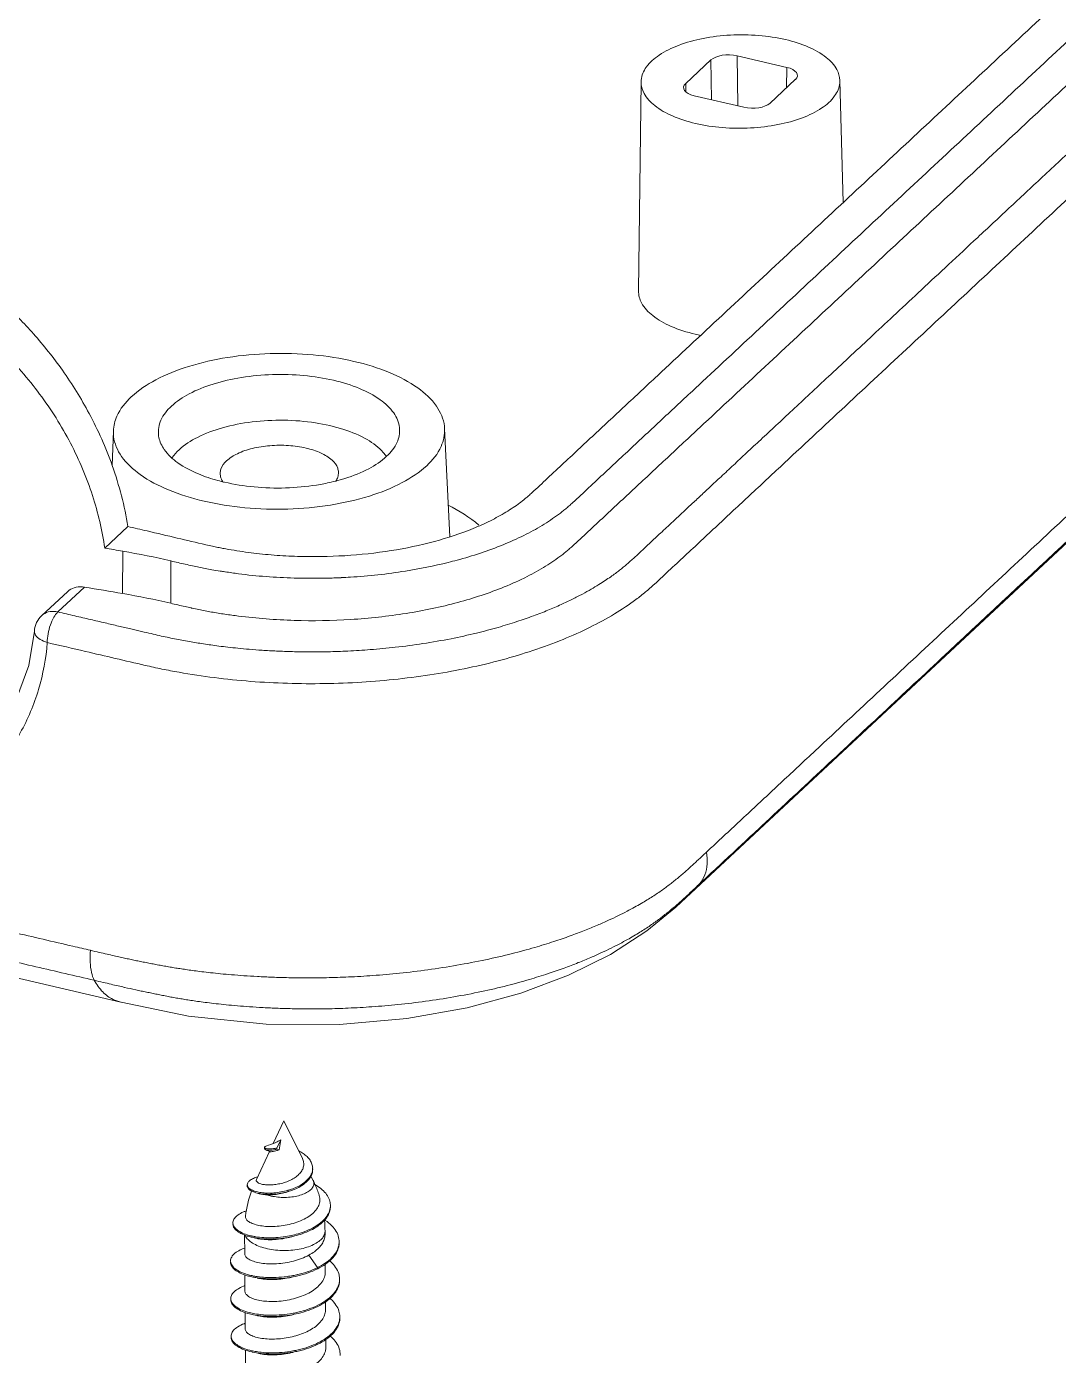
# Model space of a CAD drawing. Header units: millimetres. Extents: x 2243 to 2552, y 611 to 826.
# Drawn here: x 2412.88 to 2427.7, y 632.12 to 651.2 of the extents above; entities that cross this region are included whole.
import ezdxf

# ---------------------------------------------------------------- set-up
doc = ezdxf.new("R2010")
doc.units = ezdxf.units.MM
doc.layers.add('from', color=7, linetype='Continuous', lineweight=13)

# ---------------------------------------------------------------- blocks, each defined once
blk = doc.blocks.new('*u38')
at = {"color": 7, "linetype": 'Continuous'}
for p, q in [((7.984, 44.477), (7.967, 45.535)), ((7.967, 45.535), (9.017, 45.29)), ((6.882, 44.95), (7.414, 45.447)), ((7.427, 44.606), (7.414, 45.447)), ((9.009, 44.855), (9.017, 45.29)), ((5.884, 40.572), (5.94, 44.985)), ((6.887, 44.778), (6.882, 44.95)), ((9.198, 45.031), (8.665, 44.535)), ((10.209, 42.436), (10.139, 45.015)), ((8.112, 44.447), (7.062, 44.691)), ((24.932, 44.572), (6.99, 27.851)), ((-84.066, 43.949), (-5.052, 25.55)), ((-5.234, 36.881), (-5.211, 37.61)), ((1.895, 35.377), (1.788, 37.661)), ((-4.904, 35.593), (-5.392, 35.137)), ((-5.009, 35.072), (-5.014, 34.178)), ((-3.994, 34.867), (-3.998, 33.973)), ((-5.821, 34.314), (-6.384, 33.79)), ((-6.182, 34.217), (-6.721, 33.714)), ((-6.879, 33.387), (-6.879, 33.387)), ((7.175, 28.047), (6.992, 27.852)), ((-4.974, 25.86), (-4.98, 25.862)), ((-5.052, 25.55), (-5.048, 25.549)), ((-1.831, 22.566), (-1.606, 23.042)), ((-1.216, 22.246), (-1.606, 23.042)), ((-2.016, 22.482), (-2.016, 22.455)), ((-1.828, 22.568), (-1.836, 22.564)), ((-1.674, 22.644), (-1.759, 22.468)), ((-1.759, 22.468), (-1.759, 22.442)), ((-1.71, 22.432), (-1.674, 22.644)), ((-2.189, 21.807), (-1.911, 22.395)), ((-1.996, 22.436), (-1.959, 22.419)), ((-1.959, 22.419), (-1.908, 22.393)), ((-1.759, 22.442), (-1.71, 22.432)), ((-2.381, 21.693), (-2.381, 21.667)), ((-0.99, 21.786), (-1.035, 21.877)), ((-2.436, 20.238), (-2.438, 20.632)), ((-0.738, 20.646), (-0.739, 20.71)), ((-1.079, 20.207), (-0.898, 19.942)), ((-0.898, 19.942), (-0.898, 19.916)), ((-0.733, 19.854), (-0.734, 20.012)), ((-2.43, 19.444), (-2.432, 19.791)), ((-0.727, 19.059), (-0.728, 19.22)), ((-2.424, 18.65), (-2.427, 18.997)), ((-0.721, 18.265), (-0.722, 18.427)), ((-2.418, 17.855), (-2.421, 18.202))]:
    blk.add_line(p, q, dxfattribs=at)
for points in [[(-6.879, 33.387), (-6.997, 32.66), (-7.305, 31.82), (-7.782, 31.073), (-8.172, 30.653)], [(-5.048, 25.549), (-3.621, 25.254), (-1.98, 25.081), (-0.431, 25.076), (0.993, 25.203), (2.267, 25.431), (3.399, 25.739), (4.406, 26.116), (5.293, 26.553), (6.064, 27.053), (6.671, 27.555), (6.99, 27.851)], [(-1.836, 22.564), (-1.886, 22.543), (-1.931, 22.527), (-1.967, 22.516)]]:
    blk.add_lwpolyline(points, dxfattribs=at)
for centre, radius, start, end in [((7.926, 43.283), 3.725, 256.8988, 258.8196), ((-1.949, 40.471), 4.046, 254.9129, 256.9217), ((-1.529, 40.518), 4.092, 283.0342, 285.7379), ((-24.234, -77.104), 113.812, 80.27506, 80.4709), ((-7.897, 18.149), 17.168, 76.8584, 80.3139), ((-1.121, 46.056), 11.55, 260.8736, 261.352), ((-26.95, -94.01), 130.052, 80.28922, 80.65002), ((-0.999, 47.35), 12.851, 271.3068, 272.6917), ((0.541, 40.475), 6.648, 292.8862, 295.0962), ((-7.902, 17.254), 17.169, 76.859, 80.3154), ((-6.381, 33.348), 0.5, 132.961, 175.536), ((-0.364, 35.67), 10.717, 311.6831, 312.8965), ((-0.185, 46.933), 21.61, 257.1955, 257.8363), ((-1.279, 22.04), 0.279, 351.8595, 0.4311), ((-1.958, 21.143), 0.745, 106.2346, 109.1455), ((-3.152, 20.727), 2.407, 23.8739, 26.1059), ((-3.191, 20.71), 2.45, 18.0808, 23.8655), ((0.056, 20.72), 2.495, 160.3247, 172.8195), ((-2.016, 22.195), 0.671, 253.7593, 254.783), ((-1.997, 22.267), 0.745, 254.8389, 258.7855), ((-1.905, 22.905), 1.385, 285.8868, 286.8939), ((-0.977, 21.257), 0.352, 356.0522, 0.3286), ((-3.263, 20.692), 2.525, 0.4166, 5.5769), ((-1.98, 21.999), 1.422, 257.3012, 260.3257), ((-1.955, 22.141), 1.566, 260.2829, 260.7216), ((-1.885, 22.651), 2.076, 282.2385, 283.8857), ((-0.833, 20.491), 0.393, 356.5174, 0.3551), ((-1.586, 21.333), 1.552, 295.9567, 296.3258), ((-1.85, 22.095), 2.36, 280.5308, 283.0021), ((-1.841, 22.054), 2.318, 283.009, 283.1653), ((-1.572, 21.279), 1.521, 296.3252, 296.823), ((-0.821, 19.7), 0.389, 352.7841, 0.4833), ((-1.927, 20.617), 1.675, 257.9521, 261.9877), ((-1.843, 21.293), 2.353, 280.5065, 282.9896), ((-0.803, 18.905), 0.377, 356.5333, 0.504), ((-1.947, 19.694), 1.543, 257.3736, 257.8734), ((-1.92, 19.826), 1.678, 257.9255, 261.9464), ((-1.851, 20.572), 2.427, 280.3217, 280.5008), ((-1.838, 20.505), 2.359, 280.49, 282.9663), ((-0.807, 18.112), 0.386, 356.4719, 0.3396)]:
    blk.add_arc(centre, radius, start, end, dxfattribs=at)
for centre, ratio, start_param, end_param in [((7.781, 45.361), 0.470141, 1.098141, 2.668633), ((8.831, 45.117), 0.469909, 5.810251, 7.380743), ((7.249, 44.865), 0.469909, 2.668658, 4.23915), ((8.298, 44.621), 0.470141, -2.043451, -0.47296)]:
    blk.add_ellipse(centre, major_axis=(0.412, 0.003), ratio=ratio, start_param=start_param, end_param=end_param, dxfattribs=at)
for points, start_tangent, end_tangent in [([(14.616, 46.543), (11.867, 43.982), (10.493, 42.701), (9.119, 41.42), (7.744, 40.139), (6.37, 38.858), (5.683, 38.217), (4.995, 37.577), (4.309, 36.937), (3.961, 36.613), (3.634, 36.307), (3.56, 36.241), (3.499, 36.189), (3.44, 36.141), (3.374, 36.091), (3.233, 35.992), (3.083, 35.896), (2.756, 35.717), (2.392, 35.553), (1.573, 35.279), (0.657, 35.085), (-0.319, 34.978), (-1.318, 34.963), (-1.815, 34.989), (-2.302, 35.039), (-2.542, 35.072), (-2.78, 35.111), (-2.895, 35.132), (-3.002, 35.153), (-3.117, 35.178), (-3.258, 35.21), (-3.859, 35.35), (-4.499, 35.499), (-4.904, 35.593)], (-0.731535, -0.681804), (-0.973812, 0.227357)), ([(15.485, 46.341), (12.736, 43.779), (11.361, 42.498), (9.987, 41.217), (8.613, 39.936), (7.238, 38.655), (6.551, 38.015), (5.864, 37.374), (5.178, 36.735), (4.831, 36.411), (4.498, 36.101), (4.418, 36.03), (4.346, 35.967), (4.273, 35.908), (4.195, 35.849), (4.027, 35.731), (3.849, 35.618), (3.459, 35.404), (3.026, 35.209), (2.05, 34.883), (1.865, 34.835)], (-0.731534, -0.681805), (-0.970362, -0.241655)), ([(8.99, 45.877), (8.424, 45.963), (7.825, 45.972), (7.248, 45.901), (6.729, 45.755), (6.322, 45.549), (6.05, 45.296), (5.941, 45.021), (5.94, 44.985)], (-0.973942, 0.226795), (-0.003104, -0.999995)), ([(10.139, 45.015), (10.077, 45.242), (9.852, 45.5), (9.479, 45.718), (8.99, 45.877)], (-0.036969, 0.999316), (-0.973942, 0.226795)), ([(3.361, 34.454), (3.484, 34.513), (3.876, 34.728), (4.055, 34.842), (4.224, 34.96), (4.302, 35.02), (4.375, 35.079), (4.448, 35.142), (4.527, 35.213), (4.861, 35.524), (5.207, 35.847), (5.893, 36.486), (6.581, 37.127), (7.268, 37.767), (8.642, 39.048), (10.017, 40.329), (11.391, 41.61), (12.766, 42.891), (15.514, 45.453)], (0.905461, 0.42443), (0.731535, 0.681804)), ([(-5.695, 26.644), (-6.064, 26.73), (-7.327, 27.024), (-8.59, 27.318), (-9.852, 27.612), (-12.377, 28.2), (-14.902, 28.788), (-17.426, 29.375), (-19.951, 29.963), (-25.001, 31.139), (-30.05, 32.315), (-35.1, 33.491), (-45.199, 35.843), (-55.298, 38.194), (-60.348, 39.37), (-65.397, 40.546), (-70.447, 41.722), (-72.972, 42.31), (-75.496, 42.898), (-78.021, 43.486), (-80.546, 44.074), (-81.808, 44.368), (-83.07, 44.662), (-84.334, 44.956), (-84.703, 45.042)], (-0.973953, 0.226749), (-0.973932, 0.226841)), ([(16.766, 45.162), (15.893, 44.348), (15.081, 43.592), (14.326, 42.888), (13.624, 42.233), (12.97, 41.624), (12.361, 41.057), (11.795, 40.529), (11.268, 40.038), (10.778, 39.581), (10.323, 39.157), (9.9, 38.763), (9.505, 38.394), (9.135, 38.05), (8.789, 37.727), (8.467, 37.427), (8.167, 37.148), (7.889, 36.888), (7.629, 36.646), (7.389, 36.423), (7.173, 36.221), (6.98, 36.041), (6.807, 35.88), (6.651, 35.735), (6.51, 35.603), (6.382, 35.484), (6.264, 35.374), (6.156, 35.274), (6.057, 35.181), (5.968, 35.097), (5.882, 35.017), (5.798, 34.939), (5.717, 34.866), (5.639, 34.797), (5.562, 34.733), (5.483, 34.67), (5.396, 34.604), (5.297, 34.533), (5.182, 34.455), (5.045, 34.367), (4.885, 34.27), (4.701, 34.168), (4.491, 34.06), (4.249, 33.945), (3.972, 33.826), (3.663, 33.706), (3.316, 33.585), (2.92, 33.464), (2.461, 33.343), (1.924, 33.225), (1.33, 33.121), (0.746, 33.043), (0.218, 32.993), (-0.254, 32.963), (-0.678, 32.949), (-1.065, 32.945), (-1.425, 32.951), (-1.761, 32.963), (-2.067, 32.98), (-2.34, 33.001), (-2.58, 33.023), (-2.792, 33.046), (-2.979, 33.069), (-3.148, 33.092), (-3.305, 33.115), (-3.456, 33.139), (-3.607, 33.164)], (-0.731534, -0.681805), (-0.985164, 0.171618)), ([(5.94, 44.985), (6.002, 44.74), (6.227, 44.482), (6.601, 44.264), (7.089, 44.105)], (-0.003104, -0.999995), (0.973942, -0.226795)), ([(7.089, 44.105), (7.655, 44.018), (8.254, 44.01), (8.831, 44.081), (9.35, 44.227), (9.757, 44.432), (10.029, 44.686), (10.138, 44.961), (10.139, 45.015)], (0.973942, -0.226795), (-0.036969, 0.999316)), ([(17.215, 44.622), (14.466, 42.06), (13.092, 40.779), (11.717, 39.499), (10.343, 38.218), (8.968, 36.937), (8.281, 36.296), (7.594, 35.656), (6.907, 35.015), (6.563, 34.695), (6.22, 34.375), (6.033, 34.211), (5.83, 34.052), (5.376, 33.748), (4.861, 33.467), (4.291, 33.21), (3.005, 32.78), (1.569, 32.475), (0.037, 32.307), (-1.532, 32.282), (-2.311, 32.324), (-3.077, 32.402), (-3.822, 32.515), (-4.184, 32.584), (-4.538, 32.662), (-5.17, 32.809), (-5.801, 32.956), (-6.607, 33.143)], (-0.731534, -0.681805), (-0.973907, 0.226946)), ([(-5.613, 26.01), (-6.847, 26.297), (-8.082, 26.585), (-10.551, 27.16), (-15.489, 28.31), (-20.427, 29.46), (-25.365, 30.61), (-35.242, 32.909), (-40.18, 34.059), (-45.118, 35.209), (-54.994, 37.509), (-64.87, 39.809), (-69.809, 40.959), (-74.747, 42.109), (-77.216, 42.684), (-79.685, 43.259), (-80.92, 43.546), (-82.154, 43.834), (-83.389, 44.121), (-84.622, 44.409)], (-0.974074, 0.22623), (-0.973811, 0.227361)), ([(-11.168, 42.283), (-10.4, 42.058), (-9.641, 41.743), (-8.903, 41.342), (-8.201, 40.865), (-7.536, 40.311), (-6.897, 39.661), (-6.287, 38.893), (-5.722, 37.98), (-5.234, 36.88), (-4.904, 35.593)], (0.973943, -0.226793), (0.156037, -0.987751)), ([(-11.834, 41.662), (-10.569, 41.264), (-9.442, 40.724), (-8.449, 40.074), (-7.565, 39.309), (-6.769, 38.392), (-6.117, 37.354), (-5.651, 36.247), (-5.392, 35.137)], (0.973943, -0.226793), (0.141223, -0.989978)), ([(5.885, 40.572), (5.95, 40.316), (6.184, 40.048), (6.573, 39.821), (7.082, 39.655)], (-0.00312, -0.999995), (0.973942, -0.226795)), ([(1.788, 37.661), (1.784, 37.714), (1.616, 38.135), (1.221, 38.52), (0.626, 38.843), (-0.127, 39.081), (-0.989, 39.219), (-1.9, 39.247), (-2.798, 39.163), (-3.622, 38.973), (-4.316, 38.689), (-4.832, 38.332)], (-0.039749, 0.99921), (-0.731534, -0.681805)), ([(-3.985, 38.135), (-3.609, 38.395), (-3.104, 38.601), (-2.503, 38.74), (-1.849, 38.801), (-1.185, 38.781), (-0.557, 38.681), (-0.008, 38.507), (0.425, 38.272), (0.713, 37.991), (0.835, 37.684), (0.827, 37.511)], (0.731534, 0.681805), (-0.189197, -0.981939)), ([(-4.832, 38.332), (-5.136, 37.925), (-5.21, 37.61)], (-0.731534, -0.681805), (-0.039325, -0.999226)), ([(-4.249, 37.475), (-4.257, 37.526), (-4.206, 37.838), (-3.985, 38.135)], (-0.205239, 0.978712), (0.731534, 0.681805)), ([(17.259, 37.979), (15.114, 35.98), (13.739, 34.699), (12.365, 33.418), (10.99, 32.137), (9.616, 30.856), (8.929, 30.216), (8.242, 29.575), (7.554, 28.934), (7.32, 28.716)], (-0.731534, -0.681804), (-0.731202, -0.682161)), ([(-5.21, 37.61), (-5.206, 37.497), (-5.038, 37.075), (-4.643, 36.69), (-4.049, 36.368), (-3.295, 36.129), (-2.433, 35.991), (-1.522, 35.963), (-0.624, 36.048), (0.2, 36.238), (0.894, 36.521), (1.41, 36.878)], (-0.039325, -0.999226), (0.731534, 0.681805)), ([(-3.822, 37.215), (-3.433, 37.477), (-2.905, 37.678), (-2.279, 37.802), (-1.607, 37.838), (-0.943, 37.783), (-0.34, 37.643), (0.152, 37.428), (0.493, 37.156)], (0.731534, 0.681805), (0.654765, -0.755832)), ([(1.41, 36.878), (1.714, 37.285), (1.788, 37.661)], (0.731534, 0.681805), (-0.039749, 0.99921)), ([(17.525, 37.693), (12.446, 32.959), (9.811, 30.503), (8.493, 29.275), (7.834, 28.66), (7.175, 28.047)], (-0.731536, -0.681803), (-0.732045, -0.681257)), ([(-3.003, 36.564), (-3.414, 36.703), (-3.847, 36.939), (-4.135, 37.219), (-4.249, 37.475)], (-0.965452, 0.260582), (-0.205239, 0.978712)), ([(0.827, 37.511), (0.784, 37.372), (0.563, 37.076)], (-0.189197, -0.981939), (-0.731534, -0.681805)), ([(-3.966, 37.05), (-3.822, 37.215)], (0.561991, 0.827143), (0.731534, 0.681805)), ([(-2.819, 36.982), (-2.591, 37.132), (-2.272, 37.243), (-1.905, 37.301), (-1.51, 37.304), (-1.139, 37.25), (-0.823, 37.144), (-0.591, 36.995), (-0.471, 36.824), (-0.456, 36.737)], (0.731534, 0.681805), (0.025107, -0.999685)), ([(0.563, 37.076), (0.187, 36.815), (-0.319, 36.609), (-0.419, 36.579)], (-0.731534, -0.681805), (-0.962427, -0.27154)), ([(0.493, 37.156), (0.558, 37.072)], (0.654765, -0.755832), (0.5614, -0.827545)), ([(-2.953, 36.719), (-2.939, 36.807), (-2.819, 36.982)], (0.010118, 0.999949), (0.731534, 0.681805)), ([(-2.888, 36.526), (-2.939, 36.621), (-2.953, 36.719)], (-0.593041, 0.805172), (0.010118, 0.999949)), ([(-0.606, 36.531), (-0.919, 36.47), (-1.573, 36.409), (-2.237, 36.429), (-2.865, 36.53)], (-0.974165, -0.225838), (-0.973993, 0.226577)), ([(-0.456, 36.737), (-0.47, 36.638), (-0.511, 36.554)], (0.025107, -0.999685), (-0.553384, -0.832926)), ([(1.864, 36.046), (2.513, 35.621)], (0.889432, -0.457068), (0.761274, -0.648431)), ([(-2.953, 34.652), (-3.133, 34.682), (-3.27, 34.707), (-3.402, 34.733), (-3.538, 34.763), (-3.691, 34.797), (-3.994, 34.867)], (-0.98734, 0.158616), (-0.973716, 0.227764)), ([(1.865, 34.835), (0.96, 34.652), (-0.203, 34.524), (-0.395, 34.514)], (-0.970362, -0.241655), (-0.998897, -0.046965)), ([(-0.705, 34.503), (-1.393, 34.505), (-1.985, 34.537), (-2.565, 34.596), (-2.85, 34.636), (-2.858, 34.637)], (-0.99974, -0.022809), (-0.98863, 0.150366)), ([(-6.182, 34.216), (-6.146, 34.246), (-5.996, 34.311), (-5.821, 34.314)], (0.730348, 0.683075), (0.986668, -0.162746)), ([(-3.57, 33.875), (-3.543, 33.869), (-3.406, 33.84), (-3.273, 33.814), (-3.136, 33.788), (-2.852, 33.742), (-2.566, 33.702), (-1.983, 33.643), (-1.389, 33.611), (-0.193, 33.63), (0.974, 33.758), (2.069, 33.99), (3.049, 34.318), (3.127, 34.35)], (0.9764, -0.21597), (0.921154, 0.389197)), ([(-3.998, 33.973), (-3.696, 33.903), (-3.57, 33.875)], (0.974182, -0.225766), (0.9764, -0.21597)), ([(-6.384, 33.79), (-6.547, 33.797), (-6.689, 33.74), (-6.721, 33.714)], (-0.973942, 0.226795), (-0.730267, -0.683161)), ([(-6.607, 33.143), (-6.59, 33.327), (-6.542, 33.514), (-6.469, 33.676)], (-0.042088, 0.999114), (0.509689, 0.860359)), ([(-6.469, 33.676), (-6.384, 33.79)], (0.509689, 0.860359), (0.694505, 0.719488)), ([(-3.607, 33.164), (-3.761, 33.192), (-3.917, 33.222), (-4.075, 33.255), (-4.238, 33.29), (-4.414, 33.331), (-4.613, 33.377), (-4.842, 33.431), (-5.102, 33.491), (-5.387, 33.558), (-5.693, 33.629), (-6.023, 33.706), (-6.384, 33.79)], (-0.985164, 0.171618), (-0.973907, 0.226948)), ([(-6.607, 33.143), (-6.791, 32.153), (-7.178, 31.236), (-7.755, 30.43), (-8.5, 29.766), (-9.38, 29.276), (-10.364, 28.979), (-11.447, 28.89), (-12.59, 29.036)], (-0.078992, -0.996875), (-0.973994, 0.226575)), ([(-6.879, 33.387), (-6.855, 33.3), (-6.76, 33.211), (-6.607, 33.143)], (-0.060852, -0.998147), (0.955222, -0.29589)), ([(7.32, 28.716), (7.24, 28.641), (7.16, 28.567), (7.08, 28.493), (6.999, 28.419), (6.917, 28.345), (6.833, 28.272), (6.748, 28.2), (6.662, 28.128), (6.574, 28.058), (6.485, 27.99), (6.39, 27.921), (6.288, 27.85), (6.18, 27.779), (6.066, 27.707), (5.942, 27.633), (5.803, 27.554), (5.643, 27.468), (5.46, 27.376), (5.251, 27.277), (5.015, 27.173), (4.747, 27.063), (4.442, 26.948), (4.096, 26.829), (3.694, 26.704), (3.213, 26.574), (2.654, 26.444), (2.049, 26.328), (1.436, 26.233), (0.837, 26.161), (0.272, 26.111), (-0.242, 26.081), (-0.706, 26.066), (-1.125, 26.062), (-1.506, 26.066), (-1.852, 26.076), (-2.168, 26.091), (-2.454, 26.108), (-2.714, 26.128), (-2.947, 26.149), (-3.157, 26.171), (-3.342, 26.192), (-3.504, 26.213), (-3.645, 26.233), (-3.773, 26.252), (-3.893, 26.27), (-4.013, 26.29), (-4.132, 26.311), (-4.252, 26.333), (-4.371, 26.356), (-4.491, 26.379), (-4.608, 26.402), (-4.722, 26.425), (-4.833, 26.449), (-4.945, 26.473), (-5.065, 26.499), (-5.196, 26.528), (-5.344, 26.562), (-5.509, 26.6), (-5.695, 26.644)], (-0.732457, -0.680814), (-0.974274, 0.225366)), ([(7.175, 28.047), (7.286, 28.239), (7.335, 28.468), (7.32, 28.716)], (0.634715, 0.772746), (-0.186829, 0.982392)), ([(7.175, 28.047), (7.094, 27.971), (7.013, 27.895), (6.931, 27.819)], (-0.732167, -0.681125), (-0.73335, -0.679851)), ([(6.763, 27.666), (6.677, 27.59), (6.592, 27.518), (6.508, 27.449), (6.423, 27.381), (6.333, 27.312), (6.237, 27.241), (6.134, 27.168), (6.026, 27.096), (5.912, 27.024), (5.788, 26.949), (5.649, 26.87), (5.491, 26.784), (5.31, 26.692), (5.105, 26.595), (4.874, 26.491), (4.611, 26.383), (4.313, 26.269), (3.975, 26.152), (3.581, 26.029), (3.112, 25.9), (2.567, 25.773), (1.98, 25.66), (1.384, 25.567), (0.802, 25.498), (0.253, 25.451), (-0.248, 25.423), (-0.699, 25.409), (-1.107, 25.407), (-1.477, 25.412), (-1.814, 25.423), (-2.121, 25.439), (-2.401, 25.457), (-2.654, 25.477), (-2.883, 25.499), (-3.089, 25.522), (-3.272, 25.544), (-3.432, 25.566), (-3.572, 25.586), (-3.698, 25.606), (-3.818, 25.626), (-3.937, 25.647), (-4.055, 25.669), (-4.172, 25.692), (-4.287, 25.715), (-4.4, 25.738), (-4.513, 25.761), (-4.626, 25.784), (-4.738, 25.808)], (-0.747551, -0.664204), (-0.977607, 0.210441)), ([(-5.613, 26.01), (-5.672, 26.176), (-5.7, 26.392), (-5.695, 26.644)], (-0.473659, 0.880708), (0.081394, 0.996682)), ([(-4.98, 25.862), (-5.109, 25.891), (-5.259, 25.927), (-5.427, 25.966), (-5.613, 26.01)], (-0.975142, 0.221583), (-0.974018, 0.226469)), ([(-5.613, 26.01), (-5.434, 25.764), (-5.217, 25.608), (-5.052, 25.55)], (0.472785, -0.881178), (0.974417, -0.224748)), ([(-1.967, 22.515), (-1.971, 22.514), (-2.003, 22.499), (-2.016, 22.484), (-2.016, 22.482)], (-0.960659, -0.277732), (0.116498, -0.993191)), ([(-2.016, 22.482), (-2.009, 22.469)], (0.116498, -0.993191), (0.704308, -0.709894)), ([(-2.015, 22.455), (-2.009, 22.443), (-1.996, 22.435)], (0.116498, -0.993191), (0.927919, -0.372781)), ([(-2.009, 22.469), (-1.984, 22.458)], (0.704308, -0.709894), (0.971971, -0.235099)), ([(-1.984, 22.458), (-1.944, 22.451), (-1.89, 22.449), (-1.827, 22.455), (-1.759, 22.468)], (0.971971, -0.235099), (0.972485, 0.232965)), ([(-1.81, 22.574), (-1.829, 22.568)], (-0.988936, -0.148345), (0.137168, -0.990548)), ([(-1.674, 22.644), (-1.727, 22.611), (-1.775, 22.588), (-1.81, 22.574)], (-0.810379, -0.585906), (-0.988936, -0.148345)), ([(-1.996, 22.435), (-1.984, 22.431), (-1.943, 22.424), (-1.89, 22.423), (-1.827, 22.429), (-1.759, 22.442)], (0.927919, -0.372781), (0.972485, 0.232965)), ([(-1.907, 22.394), (-1.906, 22.392), (-1.88, 22.39), (-1.836, 22.395), (-1.777, 22.409), (-1.71, 22.432)], (0.591961, -0.805966), (0.919772, 0.392454)), ([(-1.216, 22.246), (-1.199, 22.205), (-1.188, 22.125), (-1.203, 22.045), (-1.242, 21.969), (-1.306, 21.898), (-1.392, 21.833), (-1.492, 21.78), (-1.603, 21.738), (-1.721, 21.709), (-1.837, 21.693)], (0.440211, -0.897894), (-0.9965, -0.083592)), ([(-0.999, 22.042), (-1.003, 22.087), (-1.031, 22.171), (-1.083, 22.249), (-1.155, 22.32), (-1.244, 22.383), (-1.295, 22.41)], (-0.007352, 0.999973), (-0.89102, 0.453963)), ([(-1.503, 21.58), (-1.388, 21.621), (-1.265, 21.68), (-1.162, 21.751), (-1.082, 21.829), (-1.029, 21.913), (-1.002, 22)], (0.956821, 0.290678), (0.141858, 0.989887)), ([(-1.495, 21.556), (-1.388, 21.594), (-1.265, 21.654), (-1.162, 21.724), (-1.082, 21.803), (-1.028, 21.887), (-1.002, 21.974), (-0.999, 22.015)], (0.954969, 0.296707), (-0.007352, 0.999973)), ([(-2.202, 21.846), (-2.25, 21.827), (-2.329, 21.781), (-2.372, 21.731), (-2.381, 21.693)], (-0.944423, -0.328733), (-0.010701, -0.999943)), ([(-2.381, 21.693), (-2.38, 21.679), (-2.377, 21.669)], (-0.010701, -0.999943), (0.312688, -0.949856)), ([(-2.381, 21.667), (-2.379, 21.652), (-2.352, 21.603), (-2.292, 21.56), (-2.203, 21.525), (-2.197, 21.523)], (-0.010701, -0.999943), (0.962731, -0.270462)), ([(-2.377, 21.669), (-2.352, 21.63), (-2.292, 21.586), (-2.203, 21.551)], (0.312688, -0.949856), (0.96008, -0.279726)), ([(-1.837, 21.693), (-1.946, 21.69), (-2.041, 21.698), (-2.116, 21.717), (-2.167, 21.744), (-2.192, 21.777), (-2.189, 21.807)], (-0.9965, -0.083592), (0.38711, 0.922034)), ([(-0.99, 21.786), (-0.98, 21.76), (-0.978, 21.689), (-1.012, 21.621), (-1.08, 21.557), (-1.178, 21.503), (-1.3, 21.462), (-1.439, 21.435), (-1.588, 21.425), (-1.737, 21.432), (-1.877, 21.455)], (0.441006, -0.897504), (-0.973942, 0.226795)), ([(-0.625, 21.259), (-0.627, 21.289), (-0.657, 21.404), (-0.724, 21.512), (-0.825, 21.612), (-0.954, 21.7)], (-0.00587, 0.999983), (-0.868034, 0.496505)), ([(-2.197, 21.523), (-2.091, 21.501), (-1.96, 21.491), (-1.817, 21.494), (-1.67, 21.513), (-1.525, 21.547), (-1.495, 21.556)], (0.962731, -0.270462), (0.954969, 0.296707)), ([(-2.148, 21.509), (-2.076, 21.492), (-1.968, 21.481)], (0.956143, -0.292899), (0.999078, -0.042929)), ([(-2.142, 21.536), (-2.091, 21.528), (-1.96, 21.517), (-1.817, 21.521), (-1.67, 21.54), (-1.526, 21.573)], (0.980704, -0.195497), (0.961803, 0.273743)), ([(-1.968, 21.481), (-1.841, 21.483), (-1.707, 21.499), (-1.572, 21.531), (-1.52, 21.547)], (0.999078, -0.042929), (0.945642, 0.325211)), ([(-1.968, 21.481), (-1.924, 21.467), (-1.877, 21.455)], (0.945343, -0.326077), (0.973942, -0.226795)), ([(-0.862, 21.47), (-0.86, 21.463), (-0.848, 21.361), (-0.871, 21.258), (-0.931, 21.159), (-1.024, 21.066), (-1.146, 20.985), (-1.292, 20.917), (-1.453, 20.865), (-1.623, 20.83), (-1.794, 20.813), (-1.957, 20.812)], (0.309923, -0.950762), (-0.99865, 0.051946)), ([(-2.403, 21.143), (-2.464, 21.118), (-2.578, 21.054), (-2.652, 20.981), (-2.683, 20.904), (-2.683, 20.888)], (-0.940671, -0.339319), (0.01719, -0.999852)), ([(-1.387, 20.636), (-1.222, 20.684), (-1.044, 20.758), (-0.892, 20.846), (-0.77, 20.947), (-0.683, 21.057), (-0.635, 21.172), (-0.626, 21.233)], (0.97075, 0.240091), (0.068723, 0.997636)), ([(-1.379, 20.611), (-1.222, 20.658), (-1.044, 20.731), (-0.891, 20.82), (-0.77, 20.921), (-0.683, 21.031), (-0.635, 21.146), (-0.625, 21.233)], (0.969896, 0.243519), (-0.00587, 0.999983)), ([(-2.683, 20.888), (-2.669, 20.827)], (0.01719, -0.999852), (0.415552, -0.909569)), ([(-2.683, 20.862), (-2.669, 20.8), (-2.612, 20.728), (-2.515, 20.663), (-2.382, 20.61), (-2.298, 20.587)], (0.01719, -0.999852), (0.974295, -0.225274)), ([(-2.669, 20.827), (-2.612, 20.754), (-2.515, 20.689), (-2.382, 20.636), (-2.293, 20.612)], (0.415552, -0.909569), (0.975371, -0.220569)), ([(-1.957, 20.812), (-2.102, 20.828), (-2.227, 20.858), (-2.324, 20.899), (-2.388, 20.947), (-2.418, 21.002), (-2.419, 21.032)], (-0.99865, 0.051946), (0.125636, 0.992076)), ([(-0.44, 20.494), (-0.444, 20.544), (-0.485, 20.675), (-0.57, 20.799), (-0.696, 20.914), (-0.748, 20.949)], (-0.00625, 0.99998), (-0.835227, 0.549906)), ([(-0.739, 20.71), (-0.746, 20.659), (-0.788, 20.574), (-0.868, 20.496), (-0.981, 20.428), (-1.123, 20.372), (-1.286, 20.332), (-1.463, 20.309), (-1.646, 20.305), (-1.827, 20.319), (-1.996, 20.351), (-2.147, 20.399), (-2.271, 20.462), (-2.364, 20.536), (-2.421, 20.617), (-2.424, 20.625)], (0.004941, -0.999988), (-0.368094, 0.929789)), ([(-2.298, 20.587), (-2.219, 20.571), (-2.033, 20.55), (-1.831, 20.548), (-1.623, 20.565), (-1.417, 20.602), (-1.379, 20.611)], (0.974295, -0.225274), (0.969896, 0.243519)), ([(-2.21, 20.566), (-2.138, 20.551), (-1.985, 20.534), (-1.814, 20.535), (-1.633, 20.554), (-1.451, 20.592), (-1.44, 20.595)], (0.969576, -0.244791), (0.964833, 0.262864)), ([(-2.207, 20.596), (-2.033, 20.576), (-1.832, 20.574), (-1.624, 20.591), (-1.445, 20.622)], (0.986915, -0.16124), (0.97726, 0.212044)), ([(-0.738, 20.646), (-0.739, 20.634), (-0.756, 20.54), (-0.8, 20.447), (-0.87, 20.36), (-0.964, 20.279), (-1.079, 20.207)], (0.00801, -0.999968), (-0.878622, -0.477518)), ([(-2.437, 20.356), (-2.531, 20.316), (-2.643, 20.246), (-2.711, 20.167), (-2.734, 20.084), (-2.734, 20.083)], (-0.940478, -0.339856), (0.008192, -0.999966)), ([(-1.079, 20.207), (-1.234, 20.136), (-1.404, 20.081), (-1.583, 20.044), (-1.763, 20.025), (-1.934, 20.023), (-2.09, 20.038), (-2.223, 20.067), (-2.327, 20.109), (-2.398, 20.16), (-2.432, 20.216), (-2.435, 20.238)], (-0.878622, -0.477518), (0.002657, 0.999996)), ([(-0.898, 19.942), (-0.729, 20.041), (-0.594, 20.155), (-0.499, 20.279), (-0.449, 20.41), (-0.441, 20.467)], (0.896284, 0.443481), (0.0607, 0.998156)), ([(-0.886, 19.921), (-0.728, 20.015), (-0.594, 20.129), (-0.499, 20.253), (-0.449, 20.384), (-0.44, 20.467)], (0.892397, 0.451252), (-0.00625, 0.99998)), ([(-2.734, 20.083), (-2.732, 20.058)], (0.008192, -0.999966), (0.18141, -0.983408)), ([(-2.734, 20.057), (-2.711, 19.976), (-2.642, 19.898), (-2.531, 19.829), (-2.382, 19.772), (-2.287, 19.748)], (0.008192, -0.999966), (0.977065, -0.212942)), ([(-2.732, 20.058), (-2.711, 20.002), (-2.643, 19.924), (-2.531, 19.855), (-2.382, 19.799), (-2.281, 19.773)], (0.18141, -0.983408), (0.977901, -0.209068)), ([(-1.313, 19.797), (-1.096, 19.86), (-0.907, 19.938)], (0.973717, 0.227761), (0.899123, 0.437697)), ([(-0.432, 19.703), (-0.441, 19.785), (-0.493, 19.915), (-0.589, 20.039), (-0.642, 20.089)], (-0.008113, 0.999967), (-0.76164, 0.648)), ([(-2.287, 19.748), (-2.2, 19.732), (-1.994, 19.71), (-1.771, 19.708), (-1.541, 19.728), (-1.315, 19.77)], (0.977065, -0.212942), (0.97389, 0.227022)), ([(-2.281, 19.773), (-2.201, 19.758), (-2.169, 19.754)], (0.977901, -0.209068), (0.989835, -0.142222)), ([(-2.172, 19.722), (-2.118, 19.711), (-1.969, 19.693)], (0.972663, -0.232222), (0.997819, -0.066006)), ([(-2.169, 19.754), (-1.994, 19.736), (-1.772, 19.735), (-1.541, 19.755), (-1.419, 19.775)], (0.989835, -0.142222), (0.983135, 0.182881)), ([(-1.969, 19.693), (-1.824, 19.69), (-1.669, 19.7), (-1.511, 19.724), (-1.414, 19.746)], (0.997819, -0.066006), (0.969111, 0.246623)), ([(-0.733, 19.854), (-0.742, 19.772), (-0.788, 19.663), (-0.867, 19.563), (-0.979, 19.47), (-1.119, 19.388), (-1.279, 19.323), (-1.447, 19.275), (-1.624, 19.243), (-1.8, 19.228), (-1.965, 19.231)], (0.005994, -0.999982), (-0.997819, 0.066006)), ([(-1.315, 19.77), (-1.095, 19.833), (-0.898, 19.916)], (0.97389, 0.227022), (0.896284, 0.443481)), ([(-1.314, 19.001), (-1.252, 19.016), (-1.039, 19.084), (-0.847, 19.171), (-0.685, 19.274), (-0.56, 19.391), (-0.475, 19.518), (-0.435, 19.651)], (0.974376, 0.224925), (0.125989, 0.992032)), ([(-1.309, 18.975), (-1.252, 18.989), (-1.039, 19.057), (-0.847, 19.144), (-0.685, 19.248), (-0.559, 19.365), (-0.475, 19.492), (-0.435, 19.624), (-0.432, 19.676)], (0.97387, 0.227107), (-0.008113, 0.999967)), ([(-2.431, 19.562), (-2.557, 19.505), (-2.658, 19.433), (-2.716, 19.353), (-2.729, 19.289)], (-0.940733, -0.339149), (-0.002047, -0.999998)), ([(-1.965, 19.231), (-2.113, 19.248), (-2.238, 19.28), (-2.335, 19.322), (-2.399, 19.373), (-2.428, 19.428), (-2.43, 19.444)], (-0.997819, 0.066006), (0.008196, 0.999966)), ([(-2.729, 19.289), (-2.727, 19.27), (-2.726, 19.264)], (-0.002047, -0.999998), (0.172233, -0.985056)), ([(-2.728, 19.263), (-2.727, 19.243), (-2.693, 19.161), (-2.613, 19.085), (-2.492, 19.019), (-2.334, 18.966), (-2.281, 18.954)], (-0.002047, -0.999998), (0.977026, -0.213121)), ([(-2.726, 19.264), (-2.693, 19.188), (-2.613, 19.112), (-2.492, 19.046), (-2.334, 18.993), (-2.276, 18.979)], (0.172233, -0.985056), (0.977738, -0.209829)), ([(-0.426, 18.909), (-0.444, 19.023), (-0.507, 19.153), (-0.613, 19.274), (-0.636, 19.294)], (-0.008584, 0.999963), (-0.761142, 0.648585)), ([(-2.281, 18.954), (-2.146, 18.93), (-1.935, 18.913), (-1.709, 18.917), (-1.478, 18.942), (-1.309, 18.975)], (0.977026, -0.213121), (0.97387, 0.227107)), ([(-2.166, 18.928), (-2.111, 18.916), (-1.963, 18.898)], (0.972635, -0.232337), (0.997819, -0.066006)), ([(-2.16, 18.959), (-2.146, 18.957), (-1.935, 18.94), (-1.709, 18.943), (-1.479, 18.969), (-1.414, 18.98)], (0.990082, -0.14049), (0.983206, 0.182498)), ([(-1.963, 18.898), (-1.798, 18.896), (-1.621, 18.911), (-1.445, 18.942), (-1.408, 18.951)], (0.997819, -0.066006), (0.969138, 0.24652)), ([(-0.727, 19.059), (-0.729, 19.017), (-0.758, 18.915), (-0.819, 18.817), (-0.908, 18.725), (-1.023, 18.643), (-1.159, 18.573), (-1.312, 18.516), (-1.474, 18.473), (-1.641, 18.446), (-1.805, 18.434), (-1.96, 18.436)], (0.007762, -0.99997), (-0.997819, 0.066006)), ([(-1.309, 18.206), (-1.192, 18.236), (-0.983, 18.309), (-0.798, 18.401), (-0.645, 18.508), (-0.529, 18.628), (-0.455, 18.756), (-0.427, 18.882)], (0.974459, 0.224565), (0.060459, 0.998171)), ([(-1.303, 18.181), (-1.192, 18.21), (-0.983, 18.283), (-0.798, 18.374), (-0.645, 18.481), (-0.529, 18.601), (-0.455, 18.73), (-0.426, 18.863), (-0.426, 18.882)], (0.973884, 0.227047), (-0.008584, 0.999963)), ([(-2.425, 18.767), (-2.449, 18.759), (-2.58, 18.694), (-2.671, 18.619), (-2.717, 18.538), (-2.723, 18.495)], (-0.940363, -0.340172), (0.006287, -0.99998)), ([(-2.424, 18.65), (-2.423, 18.638), (-2.397, 18.582), (-2.335, 18.531), (-2.237, 18.487), (-2.109, 18.454), (-1.96, 18.436)], (-0.008635, -0.999963), (0.997819, -0.066006)), ([(-2.723, 18.495), (-2.717, 18.455)], (0.006287, -0.99998), (0.259193, -0.965826)), ([(-2.722, 18.468), (-2.717, 18.428), (-2.671, 18.348), (-2.581, 18.274), (-2.45, 18.21), (-2.284, 18.162), (-2.275, 18.16)], (0.006287, -0.99998), (0.977083, -0.212858)), ([(-2.717, 18.455), (-2.671, 18.374), (-2.581, 18.3), (-2.451, 18.237), (-2.284, 18.188)], (0.259193, -0.965826), (0.975813, -0.218605)), ([(-0.721, 18.265), (-0.731, 18.181), (-0.778, 18.072), (-0.857, 17.972), (-0.97, 17.88), (-1.11, 17.799), (-1.269, 17.733), (-1.438, 17.685), (-1.614, 17.654), (-1.789, 17.639), (-1.954, 17.642)], (0.005993, -0.999982), (-0.997819, 0.066006)), ([(-0.42, 18.114), (-0.42, 18.128), (-0.449, 18.261), (-0.524, 18.389), (-0.629, 18.498)], (-0.006099, 0.999981), (-0.759837, 0.650114)), ([(-2.275, 18.16), (-2.09, 18.13), (-1.874, 18.118), (-1.646, 18.127), (-1.416, 18.158), (-1.303, 18.181)], (0.977083, -0.212858), (0.973884, 0.227047)), ([(-2.16, 18.133), (-2.107, 18.122), (-1.957, 18.104)], (0.972663, -0.232219), (0.997819, -0.066006)), ([(-2.155, 18.165), (-2.09, 18.156), (-1.874, 18.144), (-1.647, 18.153), (-1.416, 18.184)], (0.990008, -0.141008), (0.983817, 0.179177)), ([(-1.957, 18.104), (-1.793, 18.102), (-1.616, 18.116), (-1.436, 18.149), (-1.402, 18.157)], (0.997819, -0.066006), (0.969139, 0.246515))]:
    blk.add_spline(points, degree=3, dxfattribs=dict(at, start_tangent=start_tangent, end_tangent=end_tangent))

msp = doc.modelspace()

# ---------------------------------------------------------------- block references
at = {"layer": 'from', "xscale": 0.68, "yscale": 0.68, "zscale": 0.68}
msp.add_blockref('*u38', (2417.67, 619.821), dxfattribs=at)

doc.saveas('drawing.dxf')
